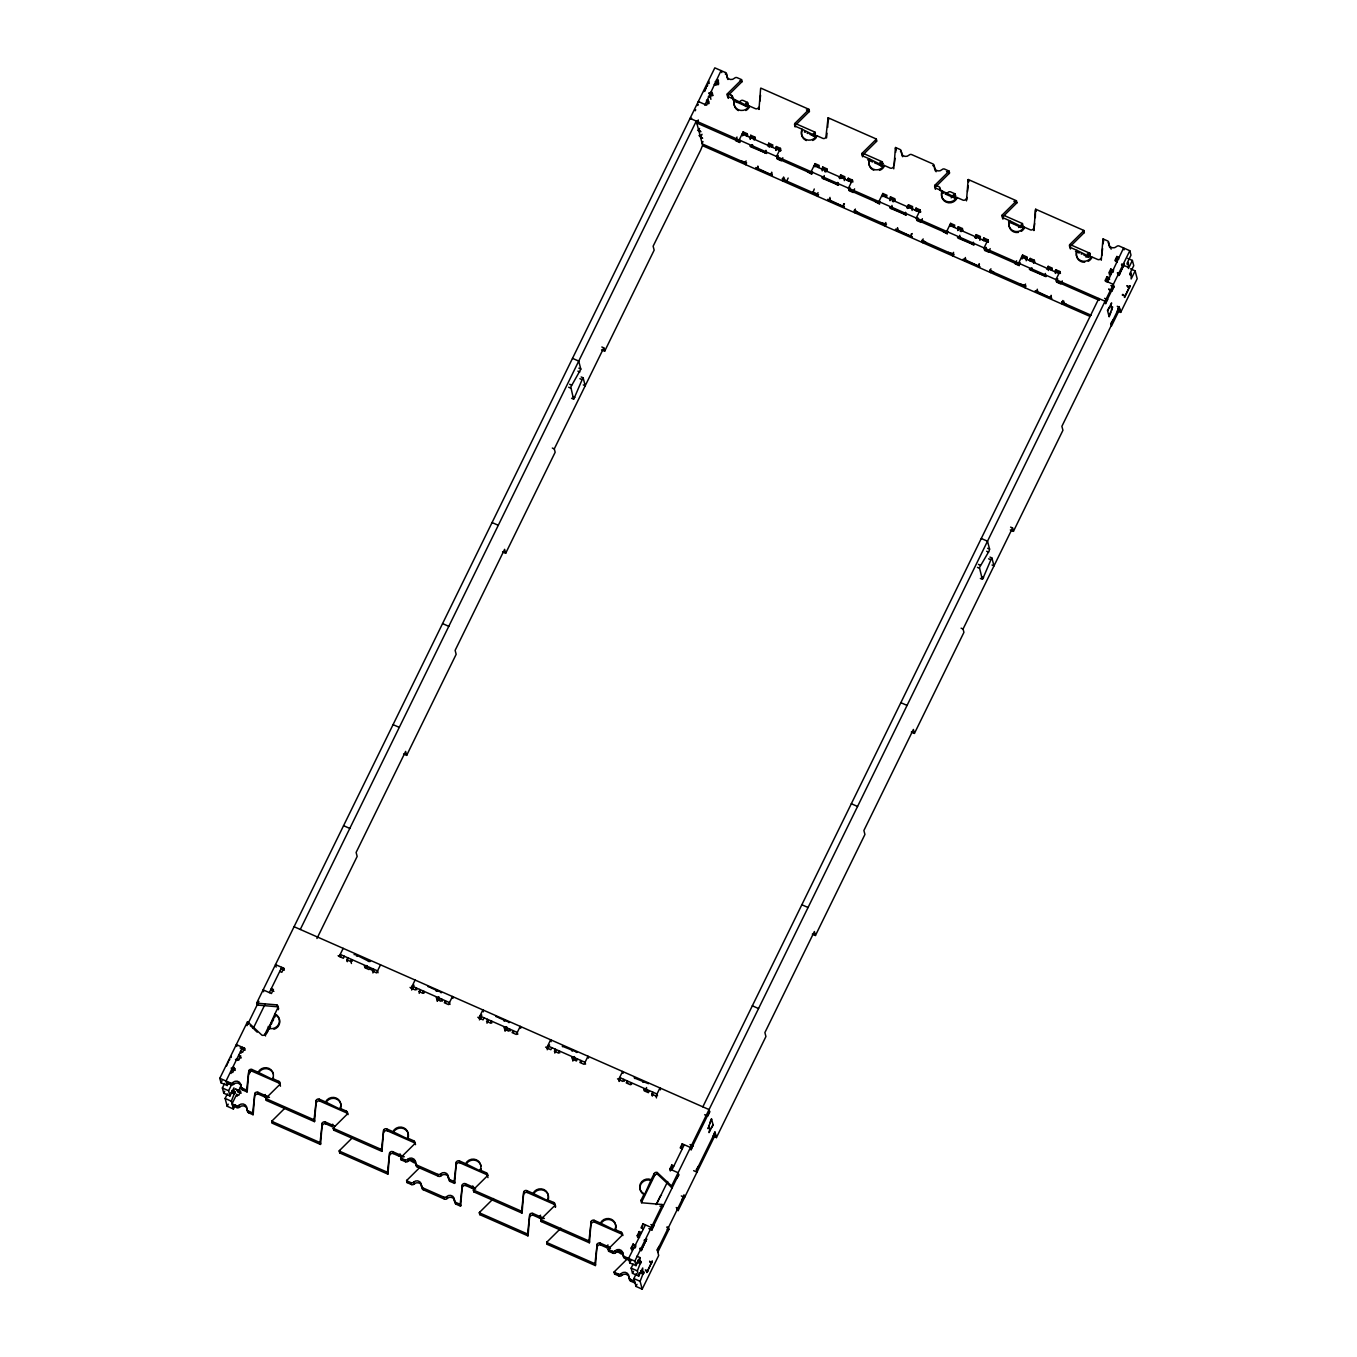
<?xml version="1.0" encoding="UTF-8"?>
<svg xmlns="http://www.w3.org/2000/svg" width="1357" height="1357" viewBox="0 0 1357 1357"><rect width="100%" height="100%" fill="white"/><g stroke="black" fill="none" stroke-linecap="round" stroke-linejoin="round"><path stroke-width="1.5" d="M634.805 1247.762L635.788 1245.132M641.047 1250.645L646.594 1239.077M646.797 1272.476L652.327 1260.924L646.916 1272.527M715.563 83.964L715.427 84.779M571.585 398.296L573.536 399.162L570.805 387.016L580.83 369.206L578.727 361.098L572.501 358.35M237.882 1059.02L237.526 1060.428M727.64 97.009A2.307 2.205 -14.7 0 1 727.844 95.719L741.651 82.031A2.307 2.205 -14.7 0 0 742.025 81.505L741.533 79.622L737.156 77.688A2.307 2.205 -14.7 0 0 734.544 78.18A4.614 4.427 -14.7 0 1 726.707 74.72A2.307 2.205 -14.7 0 0 725.418 72.515L714.817 67.85L256.677 1003.044A2.307 2.205 -14.7 0 0 257.304 1003.213L276.794 1004.875A2.307 2.205 -14.7 0 1 277.88 1007.81L274.911 1013.883A8.074 7.735 -14.7 0 1 278.711 1024.162A8.074 7.735 -14.7 0 1 267.974 1028.029L265.005 1034.085A2.307 2.205 -14.7 0 1 261.952 1035.187L248.043 1022.143A2.307 2.205 -14.7 0 0 247.483 1021.804L219.817 1078.289L230.419 1082.954A2.307 2.205 -14.7 0 0 233.031 1082.462A4.614 4.427 -14.7 0 1 240.851 1085.922L241.359 1087.805A2.307 2.205 -14.7 0 0 242.649 1090.01L247.025 1091.927L246.533 1090.061A2.307 2.205 -14.7 0 0 246.72 1089.434L248.84 1070.605A2.307 2.205 -14.7 0 1 251.91 1069.486L258.135 1072.234A8.074 7.735 -14.7 0 1 268.873 1068.366A8.074 7.735 -14.7 0 1 272.655 1078.628L272.91 1079.578L258.135 1072.234M247.025 1091.927A2.307 2.205 -14.7 0 0 247.228 1091.316L248.84 1070.605M235.728 1089.06L240.715 1091.249L238.73 1095.303L236.661 1094.387L232.03 1103.818L236.406 1105.734A2.307 2.205 -14.7 0 0 239.036 1105.26A4.614 4.427 -14.7 0 1 246.855 1108.703L247.347 1110.586A2.307 2.205 -14.7 0 0 248.653 1112.791L253.03 1114.725L252.521 1112.842A2.307 2.205 -14.7 0 0 252.724 1112.231L254.845 1093.386A2.307 2.205 -14.7 0 1 257.915 1092.283L269.466 1097.372M253.03 1114.725A2.307 2.205 -14.7 0 0 253.216 1114.097L254.845 1093.386M272.655 1078.628L278.88 1081.376A2.307 2.205 -14.7 0 1 279.966 1084.311L266.159 1098A2.307 2.205 -14.7 0 0 265.785 1098.542L266.294 1100.425L314.434 1121.628L313.925 1119.762A2.307 2.205 -14.7 0 0 314.129 1119.135L316.249 1100.306A2.307 2.205 -14.7 0 1 319.319 1099.187L325.544 1101.935A8.074 7.735 -14.7 0 1 336.265 1098.067A8.074 7.735 -14.7 0 1 340.064 1108.33L340.319 1109.28L325.544 1101.935M314.434 1121.628A2.307 2.205 -14.7 0 0 314.62 1121.018L316.249 1100.306M284.597 1108.465L272.163 1120.797A2.307 2.205 -14.7 0 0 271.79 1121.323L272.282 1123.206L320.422 1144.426L319.93 1142.543A2.307 2.205 -14.7 0 0 320.133 1141.932L322.254 1123.087A2.307 2.205 -14.7 0 1 325.307 1121.985L334.942 1126.225M320.422 1144.426A2.307 2.205 -14.7 0 0 320.625 1143.798L322.254 1123.087M340.064 1108.33L346.289 1111.078A2.307 2.205 -14.7 0 1 347.375 1114.012L333.568 1127.701A2.307 2.205 -14.7 0 0 333.194 1128.244L333.686 1130.127L381.826 1151.33L381.334 1149.447A2.307 2.205 -14.7 0 0 381.538 1148.836L383.658 1130.008A2.307 2.205 -14.7 0 1 386.711 1128.888L392.936 1131.636A8.074 7.735 -14.7 0 1 403.674 1127.769A8.074 7.735 -14.7 0 1 407.473 1138.031L407.711 1138.981L392.936 1131.636M381.826 1151.33A2.307 2.205 -14.7 0 0 382.029 1150.719L383.658 1130.008M351.989 1138.167L339.555 1150.482A2.307 2.205 -14.7 0 0 339.199 1151.024L339.691 1152.907L387.831 1174.127L387.339 1172.244A2.307 2.205 -14.7 0 0 387.525 1171.634L389.646 1152.788A2.307 2.205 -14.7 0 1 392.716 1151.686L404.284 1156.775M387.831 1174.127A2.307 2.205 -14.7 0 0 388.017 1173.5L389.646 1152.788M407.473 1138.031L413.698 1140.779A2.307 2.205 -14.7 0 1 414.784 1143.714L400.96 1157.402A2.307 2.205 -14.7 0 0 400.603 1157.945L404.98 1159.879A2.307 2.205 -14.7 0 0 407.592 1159.387A4.614 4.427 -14.7 0 1 415.412 1162.83A2.307 2.205 -14.7 0 0 416.718 1165.035L437.921 1174.382A2.307 2.205 -14.7 0 0 440.533 1173.907A4.614 4.427 -14.7 0 1 448.353 1177.35L448.845 1179.233A2.307 2.205 -14.7 0 0 450.151 1181.438L454.527 1183.372L454.035 1181.489A2.307 2.205 -14.7 0 0 454.222 1180.878L456.342 1162.033A2.307 2.205 -14.7 0 1 459.412 1160.93L465.638 1163.661A8.074 7.735 -14.7 0 1 476.358 1159.794A8.074 7.735 -14.7 0 1 480.157 1170.073L480.412 1171.006L465.638 1163.661M454.527 1183.372A2.307 2.205 -14.7 0 0 454.714 1182.744L456.342 1162.033M419.398 1167.868L406.964 1180.183A2.307 2.205 -14.7 0 0 406.591 1180.726L410.967 1182.659A2.307 2.205 -14.7 0 0 413.58 1182.168A4.614 4.427 -14.7 0 1 421.416 1185.628A2.307 2.205 -14.7 0 0 422.705 1187.833L443.909 1197.179A2.307 2.205 -14.7 0 0 446.521 1196.687A4.614 4.427 -14.7 0 1 454.358 1200.131L454.849 1202.014A2.307 2.205 -14.7 0 0 456.139 1204.219L460.515 1206.152L460.023 1204.27A2.307 2.205 -14.7 0 0 460.227 1203.659L462.347 1184.814A2.307 2.205 -14.7 0 1 465.417 1183.711L475.052 1187.952M460.515 1206.152A2.307 2.205 -14.7 0 0 460.718 1205.542L462.347 1184.814M480.157 1170.073L486.383 1172.821A2.307 2.205 -14.7 0 1 487.468 1175.756L473.661 1189.427A2.307 2.205 -14.7 0 0 473.288 1189.97L473.78 1191.853L521.919 1213.073L521.427 1211.19A2.307 2.205 -14.7 0 0 521.631 1210.58L523.751 1191.734A2.307 2.205 -14.7 0 1 526.821 1190.632L533.047 1193.363A8.074 7.735 -14.7 0 1 543.767 1189.495A8.074 7.735 -14.7 0 1 547.566 1199.775L547.804 1200.708L533.047 1193.363M521.919 1213.073A2.307 2.205 -14.7 0 0 522.123 1212.446L523.751 1191.734M493.473 1198.536L479.666 1212.225A2.307 2.205 -14.7 0 0 479.292 1212.768L479.784 1214.651L527.924 1235.854L527.432 1233.971A2.307 2.205 -14.7 0 0 527.619 1233.36L529.739 1214.515A2.307 2.205 -14.7 0 1 532.809 1213.412L544.378 1218.501M527.924 1235.854A2.307 2.205 -14.7 0 0 528.127 1235.243L529.739 1214.515M547.566 1199.775L553.792 1202.506A2.307 2.205 -14.7 0 1 554.877 1205.457L541.07 1219.129A2.307 2.205 -14.7 0 0 540.697 1219.672L541.189 1221.554L589.328 1242.775L588.836 1240.892A2.307 2.205 -14.7 0 0 589.023 1240.264L591.143 1221.436A2.307 2.205 -14.7 0 1 594.213 1220.333L600.439 1223.064A8.074 7.735 -14.7 0 1 611.176 1219.197A8.074 7.735 -14.7 0 1 614.958 1229.476L615.213 1230.409L600.439 1223.064M589.328 1242.775A2.307 2.205 -14.7 0 0 589.515 1242.147L591.143 1221.436M560.865 1228.238L547.058 1241.926A2.307 2.205 -14.7 0 0 546.684 1242.469L547.193 1244.335L595.333 1265.555L594.824 1263.672A2.307 2.205 -14.7 0 0 595.028 1263.062L597.148 1244.216A2.307 2.205 -14.7 0 1 600.218 1243.114L609.853 1247.354M595.333 1265.555A2.307 2.205 -14.7 0 0 595.519 1264.945L597.148 1244.216M759.242 107.084L758.97 109.442L760.598 88.714A2.307 2.205 -14.7 0 1 760.802 88.103L808.942 109.323L809.434 111.206A2.307 2.205 -14.7 0 1 809.06 111.732L795.253 125.421A2.307 2.205 -14.7 0 0 795.1 126.913M759.903 101.198L760.565 95.312M862.56 156.818A2.307 2.205 -14.7 0 1 862.645 155.122L876.469 141.433A2.307 2.205 -14.7 0 0 876.826 140.907L876.334 139.025L828.194 117.805A2.307 2.205 -14.7 0 0 828.007 118.415L825.887 137.261A2.307 2.205 -14.7 0 1 822.817 138.363L816.592 135.615A8.074 7.735 -14.7 0 1 805.854 139.5A8.074 7.735 -14.7 0 1 802.072 129.22L795.847 126.472A2.307 2.205 -14.7 0 1 794.761 123.538L808.568 109.866A2.307 2.205 -14.7 0 0 808.942 109.323M826.515 137.956L827.041 133.257M827.702 127.371L828.007 118.415M893.771 168.845L895.399 148.117A2.307 2.205 -14.7 0 1 895.603 147.506L899.979 149.44A2.307 2.205 -14.7 0 1 901.269 151.645A4.614 4.427 -14.7 0 0 909.105 155.088A2.307 2.205 -14.7 0 1 911.717 154.613L932.921 163.943A2.307 2.205 -14.7 0 1 934.21 166.165A4.614 4.427 -14.7 0 0 942.046 169.608A2.307 2.205 -14.7 0 1 944.659 169.116L949.035 171.05L949.527 172.933A2.307 2.205 -14.7 0 1 949.154 173.475L935.346 187.164A2.307 2.205 -14.7 0 0 935.499 189.335M894.178 165.317L894.975 158.243M895.637 152.357L895.891 149.999A2.307 2.205 -14.7 0 1 896.095 149.389L895.603 147.506M966.472 200.87L968.101 180.159A2.307 2.205 -14.7 0 1 968.287 179.531L1016.427 200.751L1016.936 202.634A2.307 2.205 -14.7 0 1 1016.563 203.177L1002.755 216.866A2.307 2.205 -14.7 0 0 1002.976 219.122M966.608 199.7L966.863 197.342M967.524 191.456L968.203 185.57M1034.662 223.515L1033.864 230.571L1035.493 209.86A2.307 2.205 -14.7 0 1 1035.696 209.232L1083.836 230.453L1084.328 232.335A2.307 2.205 -14.7 0 1 1083.955 232.878L1070.147 246.567A2.307 2.205 -14.7 0 0 1070.537 249.01M1035.323 217.629L1035.493 209.86M1101.273 260.273L1102.902 239.561A2.307 2.205 -14.7 0 1 1103.105 238.934L1107.482 240.868A2.307 2.205 -14.7 0 1 1108.771 243.073A4.614 4.427 -14.7 0 0 1116.59 246.533A2.307 2.205 -14.7 0 1 1119.22 246.041L1129.821 250.723L1130.992 255.201L1127.039 263.292L1127.362 264.547L1128.362 262.529L1128.413 268.516L1132.366 260.425L1127.701 258.373M1101.799 255.557L1102.596 248.501M1103.139 243.785L1103.394 241.444A2.307 2.205 -14.7 0 1 1103.597 240.817L1103.105 238.934M1106.905 280.017L1107.176 277.659M892.482 201.514L893.584 201.514M960.264 231.385L961.367 231.385M1112.621 272.011L1113.605 269.789M703.961 91.597L709.016 81.301M573.723 399.212L582.967 377.738M982.57 579.286L991.746 557.863M983.571 577.658L981.671 576.691M233.438 1067.365L232.386 1070.554L234.15 1067.348M241.359 1084.769L238.035 1092.351L240.834 1087.296M1124.241 263.987L1118.813 275.607L1124.325 264.089M1124.563 297.437L1130.076 285.92M226.568 1065.94L227.213 1064.634M227.959 1063.091L228.604 1061.768M229.384 1060.19L229.825 1059.308M247.008 1025.655L258.899 1001.381M691.086 119.195L691.595 118.144M695.208 110.782L695.717 109.73M697.786 105.507L698.295 104.455M705.08 90.597L705.114 91.021M705.877 88.985L706.386 87.934M707.167 86.356L707.692 85.287M228.705 1082.479L227.213 1085.515L221.004 1082.767L221.988 1080.749M230.877 1092.504L233.981 1093.878L233.93 1087.89L229.978 1095.964L223.752 1093.216L222.378 1087.992L224.6 1083.446M269.348 992.612L281.73 967.354L282.392 969.865M300.287 929.46L696.294 121.112L698.516 129.577L700.924 131.748L697.6 130.289M711.526 91.462L709.965 95.448M253.233 1028.385L265.124 1004.129M698.278 119.959L696.786 122.995L739.667 141.891L740.413 140.365M708.727 103.777L707.014 102.114L708.15 99.79M711.78 92.395L710.084 95.465M718.481 82.59L716.92 81.895L718.074 79.537M244.073 1048.079L243.191 1049.86L242.547 1047.35L226.042 1081.02L227.213 1085.515M696.955 123.623L698.075 121.35M232.878 1068.485L232.641 1067.552L234.71 1068.468L232.725 1072.505L230.656 1071.589L231.148 1073.472M236.813 1046.484L236.322 1044.602L244.616 1048.266L242.632 1052.303L240.562 1051.387L241.054 1053.269M276.166 967.117L275.505 964.606L283.8 968.27L281.815 972.307L279.746 971.391M707.014 102.114L706.522 100.231L708.591 101.147L706.624 105.184L698.312 101.521L698.567 102.47M710.915 99.315L710.406 97.433L712.391 93.396L709.016 92.734M718.532 84.185L718.515 82.658M223.752 1093.216L224.736 1091.198M712.646 95.787L712.391 93.396M718.006 84.829L718.498 83.829M699.55 128.44L698.685 130.204L700.399 136.684L701.264 134.92M235.473 1104.819L233.404 1109.025L227.179 1106.277L225.126 1098.441L227.348 1093.895M229.978 1095.964L228.604 1090.74L232.064 1083.666M601.558 349.835L604.662 351.209L654.159 250.163L653.124 246.194L700.806 149.813L702.621 145.148L700.551 137.311L702.044 134.275M227.179 1106.277L228.213 1104.174M233.981 1093.878L234.982 1091.859L231.86 1090.485M233.404 1109.025L231.352 1101.189L234.982 1091.859M269.331 1029.352A8.074 7.735 -14.7 0 1 268.228 1028.962L274.911 1013.883M702.129 143.265L702.994 141.501M265.989 1034.475L273.198 1018.802M267.108 1032.694L267.923 1031.049M268.72 1029.403L270.331 1026.113M271.129 1024.484L271.943 1022.839M272.74 1021.193L273.554 1019.548M274.351 1017.903L275.963 1014.629M502.548 551.926L505.669 553.283L555.166 452.254L554.284 448.896L603.78 347.867L601.846 347.002M249.298 1073.743L250.604 1071.046M316.944 938.518L357.162 856.42L356.111 852.45L405.624 751.422L406.659 755.374L403.555 754M406.659 755.374L456.156 654.328L455.121 650.376L504.617 549.331L505.669 553.283M737.004 137.023L735.681 140.687L739.836 142.519L739.175 140.008L743.127 131.917L747.283 133.749L747.775 135.632M343.168 948.356L339.216 956.448L343.355 958.263L344.356 956.244M743.008 135.072L743.127 131.917M746.299 135.768L747.283 133.749M346.815 959.789L347.816 957.771L347.307 961.672L346.815 959.789L350.971 961.621L351.463 963.504M755.391 138.991L754.899 137.108L750.743 135.276L750.251 139.177M750.302 139.059L750.743 135.276M350.971 961.621L351.955 959.603C352.294 960.773 349.444 959.891 352.175 961.35M754.899 137.108L754.153 140.059M751.931 144.622L751.422 147.065L766.688 153.46L751.184 146.132C747.486 144.47 753.288 149.83 752.541 144.792M746.113 160.906L745.18 162.806L702.214 143.876M746.604 162.789L745.672 164.689L745.01 162.161L741.024 160.957M771.879 147.048L772.879 145.029L768.724 143.197L767.977 146.166M757.868 166.08L757.189 168.93L772.438 175.29L756.935 167.963C753.389 166.249 758.512 171.389 758.105 167.013M366.594 965.506L366.051 966.642L364.321 965.879M368.646 961.333L370.461 961.434M765.942 150.339L765.263 153.171L766.196 151.272M364.558 966.812L366.288 967.575L367.221 965.692M768.724 146.098L768.724 143.197M369.935 967.524L368.951 969.543L364.796 967.711L365.796 965.692L367.73 967.829L366.288 967.575M372.904 972.952L373.396 969.051L373.904 970.933L370.444 969.407M780.479 151.272L780.479 148.388L776.34 146.556L775.848 150.457M776.085 149.949L776.34 146.556M380.52 964.81L376.567 972.901L372.412 971.069M780.479 148.388L776.526 156.462L777.188 158.973L781.344 160.804L782.819 157.768M778.324 155.699L777.018 158.345L811.605 173.577L812.538 171.694M771.692 172.169L771.013 175.019L771.946 173.119M783.634 176.987L782.531 179.26L817.118 194.492L818.034 192.609M784.499 178.089L783.023 181.143L782.361 178.615L786.67 181.075L788.163 178.038M415.106 980.059L411.137 988.133L415.293 989.965L416.277 987.947L416.786 989.83M818.22 167.471L819.221 165.452L815.065 163.62L811.113 171.711L811.774 174.222L807.449 171.762M411.646 990.016L414.021 985.165M814.879 166.894L815.065 163.62M419.245 993.375L419.737 989.474L420.246 991.356M827.329 170.677L826.82 168.794L822.681 166.979L822.189 170.88M822.495 170.236L822.681 166.979M812.962 192.66L814.268 188.996M826.82 168.794L826.091 171.762M824.225 175.562L823.36 178.768L838.626 185.163L823.122 177.818C819.577 176.122 824.496 181.109 824.293 176.868M818.525 194.492L817.609 196.375L816.948 193.864L812.792 192.032M439.159 997.378L437.225 1001.296L437.734 997.395L439.651 999.498L436.496 998.515M844.308 180.634L844.817 176.732L840.662 174.9L839.542 178.615M829.975 197.393L829.11 200.615L844.376 206.993L828.856 199.666C825.31 198.02 830.518 203.058 830.043 198.716M438.718 996.818L437.972 998.345L436.242 997.582M440.754 992.646L441.67 992.646M837.693 182.415L837.201 184.857L838.117 182.958M840.356 178.412L840.662 174.9M847.277 180.277L848.261 178.242L852.417 180.074L852.908 181.957L848.77 180.125L848.261 178.242M848.261 181.143L848.77 180.125M852.417 180.074L848.464 188.165L849.126 190.675L853.265 192.507L854.588 188.844M850.059 187.775L848.956 190.048L879.387 203.448L880.32 201.565M843.63 203.872L843.087 206.756L844.427 203.686M855.385 209.063L854.452 210.963L884.9 224.363L885.816 222.48M855.877 210.946L854.961 212.845L854.282 210.318L858.608 212.778M886.019 197.342L887.003 195.323L882.847 193.491L878.895 201.565L879.557 204.076L875.231 201.616M479.428 1019.887L481.803 1015.036M882.728 196.629L882.847 193.491M484.076 1017.818L483.075 1019.836L478.919 1018.004L482.888 1009.913L483.38 1011.796M487.027 1023.246L487.519 1019.344L488.028 1021.21M895.111 200.548L894.602 198.665L890.463 196.833L889.971 200.734M890.277 200.107L890.463 196.833M894.602 198.665L893.873 201.633M892.007 205.416L891.142 208.639L906.408 215.017L890.904 207.689C887.274 205.925 892.516 211.115 892.075 206.739M886.494 223.973L885.392 226.246L884.73 223.735L880.744 222.531M506.924 1027.249L505.008 1031.167L505.516 1027.266L507.433 1029.352L504.278 1028.385M912.091 210.488L912.599 206.586L908.444 204.771L907.324 208.486M897.571 227.637L896.892 230.486L912.158 236.864L896.655 229.537C893.093 227.806 898.198 232.946 897.825 228.587M506.5 1026.689L505.754 1028.199L504.024 1027.436M508.536 1022.516L509.452 1022.499M905.475 212.269L904.983 214.728L905.899 212.828M908.138 208.283L908.444 204.771M915.059 210.131L916.043 208.113L920.199 209.945L920.453 212.337M916.043 211.014L916.043 208.113M920.199 209.945L916.246 218.036L916.908 220.529L921.047 222.361L922.37 218.714M917.841 217.629L916.738 219.902L947.169 233.319L948.102 231.419M911.412 233.743L910.734 236.576L912.209 233.557M923.167 238.934L922.234 240.817L952.682 254.234L953.598 252.334M923.659 240.817L922.743 242.699L922.082 240.189L926.39 242.649M953.801 227.213L954.785 225.177L950.629 223.362L946.677 231.436L947.339 233.947L943.013 231.504M547.21 1049.758L549.585 1044.907M950.578 226.382L950.629 223.362M551.858 1047.689L550.857 1049.707L546.718 1047.875L550.671 1039.784L551.163 1041.667M554.809 1053.1L555.301 1049.198L555.81 1051.081M958.246 226.704L958.737 228.587L962.893 230.419L962.384 228.536L958.246 226.704L957.754 230.605M958.059 229.978L958.737 228.587M962.384 228.536L961.655 231.504M562.493 1046.298L574.774 1051.251M959.789 235.287L958.924 238.493L974.19 244.888L958.687 237.56C955.209 235.847 960.145 240.952 959.857 236.61M954.09 254.217L953.174 256.117L952.512 253.589L948.526 252.385M574.723 1057.12L572.79 1061.038L573.299 1057.137L575.215 1059.223L572.06 1058.256M979.873 240.359L980.382 236.457L976.226 234.625L975.293 237.984M965.353 257.508L964.674 260.357L979.941 266.735L964.437 259.408C960.841 257.779 966.184 262.817 965.607 258.441M574.282 1056.56L573.536 1058.07L571.806 1057.307M576.318 1052.387L577.234 1052.37M973.257 242.14L972.765 244.599L973.681 242.699M975.92 238.154L976.226 234.625M577.437 1058.952L576.454 1060.97L572.298 1059.155M982.841 240.002L983.825 237.984L987.981 239.816L988.235 242.208M983.825 240.884L983.825 237.984M987.981 239.816L984.029 247.907L984.69 250.417L988.829 252.232L990.152 248.585M985.64 247.5L984.52 249.773L1019.107 265.022L1020.21 262.749M984.69 250.417L986.166 247.381M979.194 263.597L978.516 266.447L979.432 264.547M990.949 268.805L990.016 270.688L1024.603 285.937L1025.536 284.037M991.441 270.688L990.525 272.57L989.864 270.06L994.172 272.503M1027.215 258.763L1026.723 256.88L1022.567 255.048L1018.615 263.139L1019.26 265.65L1015.121 263.818L1016.597 260.781M620.726 1078.221L619.131 1081.444L618.639 1079.561L622.609 1071.487L623.1 1073.37M1022.313 258.441L1022.567 255.048M1026.723 256.88L1026.214 260.781M1029.183 260.425L1030.167 258.407L1034.322 260.239L1034.814 262.122L1030.675 260.29L1030.167 258.407M1030.234 261.172L1030.675 260.29M1034.322 260.239L1033.576 263.19M634.431 1077.984L648.442 1083.7M1031.167 268.126L1030.862 270.196L1046.128 276.591L1030.608 269.263C1026.774 267.634 1032.982 272.994 1031.982 267.923M1026.028 285.92L1025.095 287.82L1024.433 285.292L1020.447 284.088M1051.319 270.179L1052.303 268.16L1048.164 266.328L1047.553 269.365M1037.291 289.211L1036.612 292.06L1051.879 298.421L1036.358 291.093C1032.796 289.414 1037.986 294.503 1037.545 290.144M646.594 1087.5L645.474 1089.773L643.744 1089.009M1045.382 273.469L1044.686 276.285L1045.619 274.402M643.998 1089.942L645.728 1090.706L646.644 1088.823M1048.096 269.348L1048.164 266.328M649.375 1090.655L648.392 1092.673L644.236 1090.841L645.22 1088.823L647.153 1090.96L645.728 1090.706M651.835 1094.2L652.836 1092.181L652.344 1096.083L651.835 1094.2L655.991 1096.032L656.483 1097.915M1054.779 271.705L1055.763 269.687L1059.919 271.519L1060.411 273.385L1056.255 271.57L1055.763 269.687M1055.339 273.452L1056.255 271.57M655.991 1096.032L659.96 1087.941L660.452 1089.824M1059.919 271.519L1055.95 279.593L1056.611 282.103L1060.767 283.935L1062.26 280.899M1057.748 278.83L1056.458 281.476L1099.34 300.372M1051.115 295.3L1050.454 298.15L1051.37 296.233M1062.887 300.491L1061.954 302.39L1091.282 315.299M1063.939 301.22L1062.446 304.273L1061.785 301.746L1066.11 304.205M641.556 1202.947A2.307 2.205 -14.7 0 1 641.776 1201.776L641.267 1199.893L644.236 1193.821A8.074 7.735 -14.7 0 1 640.453 1183.558A8.074 7.735 -14.7 0 1 651.173 1179.674L654.142 1173.618A2.307 2.205 -14.7 0 1 657.212 1172.516L671.121 1185.56A2.307 2.205 -14.7 0 0 671.664 1185.899L672.173 1187.782A2.307 2.205 -14.7 0 1 671.613 1187.443L657.704 1174.399L657.212 1172.516M651.428 1180.624A8.074 7.735 -14.7 0 0 640.691 1184.491A8.074 7.735 -14.7 0 0 644.49 1194.771L651.173 1179.674M641.776 1201.776L654.634 1175.501L654.142 1173.618M631.633 1249.933L631.124 1248.067L633.108 1244.013L635.432 1245.879M639.215 1231.562L639.707 1233.445L637.722 1237.482L637.23 1235.599L639.215 1231.562L641.284 1232.478M648.85 1228.611L651.971 1229.968L651.309 1227.474L643.014 1223.81L641.03 1227.848L643.099 1228.764M671.8 1165.035L672.292 1166.918L670.324 1170.955L669.815 1169.072L671.8 1165.035L673.869 1165.951M692.969 1145.308L691.154 1149.99L690.492 1147.479L682.198 1143.815L680.213 1147.852L682.3 1148.768M1109.568 279.491L1109.076 277.608L1106.99 276.692L1105.022 280.729L1113.317 284.393L1113.978 286.904L1111.994 290.941L1108.89 289.567M1113.503 270.976L1110.789 268.94L1108.805 272.994L1110.891 273.91M1118.965 257.406L1116.896 256.49L1114.911 260.527L1117.235 262.376M632.277 1248.593L633.108 1244.013M642.183 1228.39L643.014 1223.81M681.367 1148.395L682.198 1143.815M1106.006 281.611L1107.482 278.575L1106.99 276.692M1109.297 274.877L1111.281 270.823L1110.789 268.94M1116.031 261.138L1116.896 256.49M671.902 1169.988L684.267 1144.731M702.841 1106.837L1098.848 298.489M656.126 1204.609L660.147 1196.399A2.307 2.205 -14.7 0 1 661.453 1195.246M635.127 1247.778L635.755 1246.659M656.703 1203.896L667.678 1181.506M636.84 1256.192L639.944 1257.566L635.992 1265.64L629.767 1262.892L631.259 1259.873M639.639 1272.629L642.76 1274.002L642.709 1267.998L638.74 1276.089L632.515 1273.341L631.141 1268.117L633.125 1264.079M635.992 1265.64L634.805 1261.145L662.487 1204.66A2.307 2.205 -14.7 0 0 661.843 1204.49L642.353 1202.828A2.307 2.205 -14.7 0 1 641.267 1199.893M671.664 1185.899L1129.821 250.723M641.166 1250.679L646.661 1239.195M651.801 1229.34L678.619 1174.619M690.984 1149.362L709.558 1111.468M1105.565 303.12L1113.809 286.276L1112.248 285.581M651.971 1229.968L653.786 1225.303M704.622 1114.759L707.743 1116.132L709.728 1112.095L709.066 1109.585L294.062 926.712M1107.533 299.083L1105.718 303.747L1105.056 301.237L690.068 118.364M632.515 1273.341L633.515 1271.322M636.891 1262.18L640.012 1263.554L640.996 1261.535L637.892 1260.161M638.74 1276.089L637.366 1270.864L640.996 1261.535M711.628 1119.304L707.998 1128.651L708.982 1126.615M1107.617 310.957L1111.587 302.882L1110.925 306.156M659.281 1246.201L657.144 1249.61L658.688 1255.462L642.183 1289.15L635.958 1286.402L633.889 1278.565L636.365 1273.511M709.694 1129.346L709.033 1132.62L713.002 1124.529M1111.637 308.87L1112.621 306.852L1108.991 316.181M635.958 1286.402L636.993 1284.299M642.76 1274.002L643.744 1271.984L640.64 1270.61M642.183 1289.15L640.114 1281.313L643.744 1271.984M1130.449 268.822L1135.131 270.874L1131.161 278.965L1131.11 272.978L1130.127 274.996L1129.787 273.741L1133.757 265.65L1132.366 260.425M657.314 1250.255L684.115 1195.517M696.497 1170.26L715.054 1132.366M1111.061 324.035L1119.321 307.191L1117.235 306.275M1129.991 285.835L1124.478 297.404M1111.383 325.273L1061.886 426.319L1062.938 430.288L1013.442 531.333L1010.32 529.959M657.806 1252.138L668.967 1229.34L668.475 1227.457A2.307 2.205 -14.7 0 0 667.848 1227.271L666.626 1227.169M676.736 1209.409L677.618 1210.223A2.307 2.205 -14.7 0 0 678.161 1210.58L715.546 1134.248M911.327 732.034L914.431 733.408L963.928 632.362L963.063 629.02L1012.559 527.975L1010.609 527.127M713.324 1136.216L716.428 1137.59L765.925 1036.544L764.89 1032.575L814.387 931.53L815.438 935.499L812.317 934.125M815.438 935.499L864.935 834.453L863.883 830.501L913.397 729.455L914.431 733.408M1117.574 311.024L1120.678 312.398L1137.183 278.711L1135.131 270.874M235.456 1059.393L237.017 1060.071L237.814 1058.952M987.642 548.296L989.592 549.144L989.066 551.112L979.449 567.616L982.298 579.286L980.365 578.421M1113.215 272.011L1111.281 270.823M231.352 1056.391L231.182 1057.493M715.478 83.88L714.427 84.592M727.844 95.719L727.352 93.837L741.159 80.165A2.307 2.205 -14.7 0 0 741.533 79.622M744.569 105.524L747.164 102.945A2.307 2.205 -14.7 0 0 747.537 102.42L743.161 100.486A2.307 2.205 -14.7 0 0 740.549 100.978A4.614 4.427 -14.7 0 1 736.274 102.25M745.926 106.541L747.656 104.828A2.307 2.205 -14.7 0 0 748.029 104.302L747.537 102.42M811.978 135.225L814.573 132.647A2.307 2.205 -14.7 0 0 814.929 132.121L796.881 124.166M813.335 136.243L815.065 134.53A2.307 2.205 -14.7 0 0 815.438 133.987L814.929 132.121M862.645 155.122L862.153 153.239L875.96 139.55A2.307 2.205 -14.7 0 0 876.334 139.025M879.387 164.926L881.965 162.348A2.307 2.205 -14.7 0 0 882.338 161.822L864.29 153.867M880.744 165.944L882.457 164.231A2.307 2.205 -14.7 0 0 882.83 163.688L882.338 161.822M935.346 187.164L934.854 185.281L948.662 171.593A2.307 2.205 -14.7 0 0 949.035 171.05M951.206 197.817L954.666 194.39A2.307 2.205 -14.7 0 0 955.04 193.847L950.663 191.914A2.307 2.205 -14.7 0 0 948.034 192.406A4.614 4.427 -14.7 0 1 945.201 193.746M954.293 197.121L955.158 196.273A2.307 2.205 -14.7 0 0 955.532 195.73L955.04 193.847M1002.755 216.866L1002.246 214.983L1016.071 201.294A2.307 2.205 -14.7 0 0 1016.427 200.751M1018.615 227.501L1022.058 224.092A2.307 2.205 -14.7 0 0 1022.432 223.549L1004.384 215.593M1020.837 227.671L1022.567 225.974A2.307 2.205 -14.7 0 0 1022.924 225.432L1022.432 223.549M1070.147 246.567L1069.655 244.684L1083.463 230.995A2.307 2.205 -14.7 0 0 1083.836 230.453M1086.007 257.202L1089.467 253.793A2.307 2.205 -14.7 0 0 1089.841 253.25L1071.793 245.295M1088.229 257.372L1089.959 255.676A2.307 2.205 -14.7 0 0 1090.333 255.133L1089.841 253.25M629.088 1260.28L624.712 1258.363A2.307 2.205 -14.7 0 1 623.406 1256.141A4.614 4.427 -14.7 0 0 615.586 1252.698A2.307 2.205 -14.7 0 1 612.974 1253.189L608.598 1251.256L608.089 1249.373A2.307 2.205 -14.7 0 1 608.462 1248.83L622.269 1235.141A2.307 2.205 -14.7 0 0 621.184 1232.207L614.958 1229.476M635.076 1283.077L630.7 1281.144A2.307 2.205 -14.7 0 1 629.411 1278.939A4.614 4.427 -14.7 0 0 621.574 1275.495A2.307 2.205 -14.7 0 1 618.962 1275.97L614.585 1274.036L614.093 1272.171A2.307 2.205 -14.7 0 1 614.467 1271.628L628.274 1257.939M256.677 1003.044L257.168 1004.926A2.307 2.205 -14.7 0 0 257.796 1005.096L277.286 1006.758A2.307 2.205 -14.7 0 1 278.592 1008.896M268.177 1026.418L270.62 1026.621M268.669 1028.301L269.89 1028.402M659.909 1206.169L662.335 1206.373A2.307 2.205 -14.7 0 1 662.979 1206.543L662.487 1204.66M667.118 1229.052L668.339 1229.154A2.307 2.205 -14.7 0 1 668.967 1229.34M1048.367 270.501L1048.283 269.755M825.802 171.644L824.7 171.644M423.995 992.188L422.705 992.035L424.096 993.053M634.33 1077.492L634.855 1078.544M355.178 954.48L354.075 954.633M562.544 1045.857L562.493 1046.654M721.805 72.583L721.042 70.581L704.792 105.218M725.367 74.16L725.91 74.398A2.307 2.205 -14.7 0 1 727.216 76.603A4.614 4.427 -14.7 0 0 727.963 79.52M740.108 80.657L742.025 81.505M806.414 109.866L809.434 111.206M932.751 165.537L933.412 165.825A2.307 2.205 -14.7 0 1 934.702 168.047A4.614 4.427 -14.7 0 0 936.16 171.728M946.524 171.61L949.527 172.933M1013.916 201.311L1016.936 202.634M1117.388 258.373L1118.813 259M715.156 81.793L718.26 83.167M1121.645 264.021L1123.579 264.886M1124.97 265.887L1128.091 267.261M1121.493 264.785L1123.833 265.819M709.236 83.422L708.473 82.251M1121.628 265.158L1123.715 266.057L1123.46 265.124M728.132 93.87L731.423 95.312A2.307 2.205 -14.7 0 1 732.712 97.517A4.614 4.427 -14.7 0 0 733.916 100.978M935.601 185.281L938.925 186.74A2.307 2.205 -14.7 0 1 940.214 188.962A4.614 4.427 -14.7 0 0 940.367 190.608M745.57 103.217L748.029 104.302M879.828 162.365L882.83 163.688M953.343 194.763L955.532 195.73M1087.33 253.81L1090.333 255.133M758.478 107.559A2.307 2.205 -14.7 0 1 755.408 108.662L749.183 105.931A8.074 7.735 -14.7 0 1 738.462 109.798A8.074 7.735 -14.7 0 1 734.663 99.519L728.438 96.788A2.307 2.205 -14.7 0 1 727.352 93.837M893.279 166.962A2.307 2.205 -14.7 0 1 890.209 168.064L883.984 165.317A8.074 7.735 -14.7 0 1 873.263 169.201A8.074 7.735 -14.7 0 1 869.464 158.922L863.239 156.174A2.307 2.205 -14.7 0 1 862.153 153.239M965.98 198.987A2.307 2.205 -14.7 0 1 962.91 200.107L956.685 197.359A8.074 7.735 -14.7 0 1 945.965 201.226A8.074 7.735 -14.7 0 1 942.165 190.964L935.94 188.216A2.307 2.205 -14.7 0 1 934.854 185.281M1033.372 228.688A2.307 2.205 -14.7 0 1 1030.319 229.808L1024.094 227.06A8.074 7.735 -14.7 0 1 1013.357 230.927A8.074 7.735 -14.7 0 1 1009.557 220.648L1003.332 217.917A2.307 2.205 -14.7 0 1 1002.246 214.983M1100.781 258.39A2.307 2.205 -14.7 0 1 1097.711 259.492L1091.486 256.761A8.074 7.735 -14.7 0 1 1080.766 260.629A8.074 7.735 -14.7 0 1 1076.966 250.35L1070.741 247.619A2.307 2.205 -14.7 0 1 1069.655 244.684M734.663 99.519L749.437 106.864A8.074 7.735 -14.7 0 1 745.807 110.511M802.072 129.22L816.829 136.565L816.592 135.615M869.464 158.922L884.238 166.266L883.984 165.317M942.165 190.964L956.939 198.292L956.685 197.359M1009.557 220.648L1024.331 227.993A8.074 7.735 -14.7 0 1 1021.21 231.369M1076.966 250.35L1091.74 257.694A8.074 7.735 -14.7 0 1 1088.11 261.358M736.071 101.809L737.886 102.606M738.785 102.996L740.6 103.811M741.516 104.201L743.331 104.998M744.23 105.405L746.961 106.609M804.379 131.9L805.278 132.308M807.093 133.105L808.009 133.512M809.824 134.309L811.639 135.106M812.538 135.496L816.185 137.108M867.632 159.77L872.687 162.009M874.502 162.806L876.317 163.603M877.216 164.01L879.048 164.808M879.947 165.198L882.678 166.402M942.267 192.66L943.556 193.237M945.371 194.034L947.186 194.831M948.102 195.238L949.917 196.036M950.833 196.443L953.547 197.63M954.463 198.037L956.278 198.834M1008.505 221.853L1011.881 223.345M1012.78 223.735L1014.595 224.533M1015.511 224.94L1020.956 227.331M1022.771 228.146L1023.67 228.536M1075.507 251.384L1079.273 253.03M1081.088 253.844L1082.004 254.234M1083.819 255.031L1085.634 255.845M1086.533 256.236L1088.348 257.033M1117.388 272.689L1119.593 274.487L1117.506 273.571M708.863 93.514L712.883 95.278M708.337 96.517L710.406 97.433M1127.005 285.682L1129.329 286.717M1127.141 286.073L1129.465 287.921M1127.633 286.802L1129.584 287.65M1107.482 278.575L1109.297 279.372M1110.857 285.53L1113.978 286.904M1122.748 294.35L1125.343 296.335L1122.222 294.961M1108.72 288.956L1111.994 290.941M743.636 133.8L746.995 135.293M751.235 137.159L755.137 138.872M769.215 145.08L772.845 146.675M776.832 148.439L780.987 150.254M815.557 165.503L818.933 166.979M823.173 168.845L827.058 170.575M841.153 176.783L844.783 178.378M883.339 195.374L886.715 196.85M890.955 198.716L894.84 200.429M908.936 206.637L912.566 208.249M916.552 209.996L920.691 211.828M951.121 225.228L954.768 226.84M976.718 236.508L980.348 238.12M984.334 239.867L988.473 241.699M1023.059 256.931L1026.689 258.525M1048.656 268.211L1052.286 269.806M779.495 150.406L742.143 133.953L742.635 135.836M814.081 165.639L851.433 182.109M881.863 195.51L919.215 211.963M949.646 225.381L986.997 241.834M1058.935 273.537L1021.584 257.084L1022.075 258.966M839.05 177.479L841.052 178.479M906.832 207.35L908.715 208.266M974.614 237.221L976.497 238.137M1046.552 268.907L1047.417 269.297M1104.598 298.336L1107.702 299.71M1117.727 308.158L1119.813 309.074L1111.553 325.917L1110.891 323.39L1113.045 319.981M698.974 135.513L702.638 138.227L700.551 137.311M702.705 145.742L1090.078 316.435M981.281 538.475L987.506 541.222L989.592 549.144M578.879 368.171L580.813 369.019M577.878 371.14L579.829 371.988M986.658 551.264L988.591 552.112M581.186 376.958L583.137 377.823L585.223 385.744L583.273 384.896M989.965 557.082L991.899 557.948L993.986 565.869L992.052 565.021M579.88 378.688L581.814 379.553M988.642 558.813L990.593 559.678M569.669 384.268L571.602 385.134M978.431 564.393L980.382 565.258M568.668 387.237L570.618 388.102M977.447 567.362L979.398 568.227M572.908 396.566L574.842 397.431M552.333 448.047L554.284 448.896M961.112 628.172L963.063 629.02M492.065 522.547L498.29 525.295M900.844 702.672L907.07 705.419M442.569 623.592L448.794 626.34M851.331 803.717L857.556 806.465M393.072 724.638L399.297 727.386M801.834 904.746L808.06 907.511M343.558 825.667L349.801 828.432M752.338 1005.791L758.563 1008.556M356.043 954.87L369.257 961.519L368.392 961.129M427.981 986.556L429.711 987.319M430.576 987.692L439.21 991.509M440.075 991.899L440.94 992.272M495.763 1016.427L497.493 1017.19M498.358 1017.563L506.992 1021.38M507.857 1021.753L508.722 1022.143M575.639 1051.624L576.504 1052.014M356.297 955.803L357.162 956.193M436.004 990.932L436.869 991.305M503.786 1020.786L504.651 1021.176M571.568 1050.674L572.433 1051.047M642.641 1081.987L643.506 1082.36M338.097 955.718L340.861 956.939L340.2 954.429L377.551 970.883L378.043 972.765M410.035 987.404L412.799 988.625L412.138 986.115L449.489 1002.586L449.981 1004.451M477.817 1017.275L480.582 1018.496L479.92 1015.986L517.271 1032.44L517.763 1034.322M545.599 1047.146L548.364 1048.367L547.702 1045.857L585.054 1062.31L585.545 1064.193M617.52 1078.849L620.302 1080.053L619.64 1077.56L656.992 1094.013L657.483 1095.896M418.753 991.492L422.909 993.324L423.893 991.305L424.147 992.238M436.733 999.414L440.889 1001.245L441.873 999.227L442.365 1001.11M486.535 1021.363L490.691 1023.178L491.675 1021.159C492.048 1022.33 489.08 1021.431 491.879 1022.907M504.516 1029.284L508.671 1031.116L509.655 1029.081L510.147 1030.964M554.318 1051.234L558.473 1053.049L559.457 1051.03C559.661 1052.167 556.981 1051.404 559.813 1052.862M618.639 1079.561L622.795 1081.393L623.779 1079.375L624.271 1081.258M690.018 1144.562L693.139 1145.936M280.984 968.677L284.291 970.153L283.8 968.27M693.664 1170.684L696.989 1172.143L696.328 1169.632L698.482 1166.206M273.893 991.373L271.824 990.457L271.332 988.574L273.402 989.49L271.434 993.528L263.122 989.864L263.614 991.746M669.815 1169.072L678.127 1172.736L678.788 1175.247L676.634 1178.656M681.299 1195.941L684.623 1197.4L683.962 1194.889L682.147 1199.554M650.834 1224.557L653.955 1225.931M240.121 1047.943L245.108 1050.131L244.616 1048.266M241.309 1057.883L239.239 1056.967L238.747 1055.084L240.817 1056L238.832 1060.054L236.763 1059.139L237.017 1060.071M637.23 1235.599L639.554 1237.448M644.609 1239.687L646.034 1241.129L644.083 1240.281M249.349 1072.488A2.307 2.205 -14.7 0 1 252.402 1071.368L279.389 1083.259A2.307 2.205 -14.7 0 1 280.22 1083.904M316.741 1102.189A2.307 2.205 -14.7 0 1 319.811 1101.07L346.781 1112.961A2.307 2.205 -14.7 0 1 348.07 1114.623M384.15 1131.874A2.307 2.205 -14.7 0 1 387.22 1130.771L414.19 1142.662A2.307 2.205 -14.7 0 1 415.496 1144.646M456.834 1163.916A2.307 2.205 -14.7 0 1 459.904 1162.813L486.875 1174.687A2.307 2.205 -14.7 0 1 487.858 1175.518M524.243 1193.617A2.307 2.205 -14.7 0 1 527.313 1192.515L554.284 1204.388A2.307 2.205 -14.7 0 1 555.488 1207.035M591.652 1223.319A2.307 2.205 -14.7 0 1 594.705 1222.216L621.693 1234.09A2.307 2.205 -14.7 0 1 622.931 1235.532M231.216 1068.061L232.759 1068.739M639.978 1248.186L641.539 1248.864M231.894 1068.892L235.202 1070.351L234.71 1068.468M231.453 1068.994L233.014 1069.689M639.842 1248.949L641.776 1249.814M631.124 1248.067L633.21 1248.983M649.579 1261.179L651.784 1262.977L649.833 1262.112M410.051 1159.319L415.836 1161.863M617.554 1250.764L623.338 1253.308M265.31 1094.505A8.074 7.735 -14.7 0 0 264.378 1095.964L268.194 1097.643M332.719 1124.207A8.074 7.735 -14.7 0 0 331.786 1125.665L332.126 1125.818M400.111 1153.908A8.074 7.735 -14.7 0 0 399.195 1155.367L402.995 1157.046M408.186 1159.319L413.953 1162.712A8.074 7.735 -14.7 0 0 414.547 1161.083M472.813 1185.933A8.074 7.735 -14.7 0 0 471.88 1187.392L475.679 1189.071M540.595 1215.194A8.074 7.735 -14.7 0 0 539.289 1217.093L543.088 1218.773M607.987 1244.895A8.074 7.735 -14.7 0 0 606.681 1246.795L610.497 1248.474M617.401 1251.527L621.455 1254.139A8.074 7.735 -14.7 0 0 622.151 1251.968M638.214 1261.416L641.335 1262.79M255.337 1095.269A2.307 2.205 -14.7 0 1 258.407 1094.166L264.632 1096.897A8.074 7.735 -14.7 0 1 265.565 1095.438M322.745 1124.97A2.307 2.205 -14.7 0 1 325.816 1123.867L332.041 1126.598A8.074 7.735 -14.7 0 1 332.957 1125.14M390.154 1154.671A2.307 2.205 -14.7 0 1 393.208 1153.569L399.433 1156.3A8.074 7.735 -14.7 0 1 400.366 1154.841M462.839 1186.697A2.307 2.205 -14.7 0 1 465.909 1185.594L472.134 1188.342A8.074 7.735 -14.7 0 1 473.05 1186.883M530.248 1216.398A2.307 2.205 -14.7 0 1 533.301 1215.295L539.526 1218.043A8.074 7.735 -14.7 0 1 540.459 1216.584M597.64 1246.099A2.307 2.205 -14.7 0 1 600.71 1244.997L606.935 1247.745A8.074 7.735 -14.7 0 1 607.868 1246.269M240.851 1085.922A2.307 2.205 -14.7 0 0 242.157 1088.127L246.533 1090.061M265.785 1098.542L313.925 1119.762M333.194 1128.244L381.334 1149.447M448.353 1177.35A2.307 2.205 -14.7 0 0 449.659 1179.555L454.035 1181.489M473.288 1189.97L521.427 1211.19M540.697 1219.672L588.836 1240.892M608.089 1249.373L612.465 1251.307A2.307 2.205 -14.7 0 0 615.094 1250.815A4.614 4.427 -14.7 0 1 622.914 1254.275A2.307 2.205 -14.7 0 0 624.203 1256.48L624.712 1258.363M624.203 1256.48L634.805 1261.145M226.534 1082.903L230.911 1084.837A2.307 2.205 -14.7 0 0 233.523 1084.345A4.614 4.427 -14.7 0 1 241.359 1087.805M400.603 1157.945L401.095 1159.828L405.472 1161.745A2.307 2.205 -14.7 0 0 408.084 1161.27A4.614 4.427 -14.7 0 1 415.904 1164.713A2.307 2.205 -14.7 0 0 417.21 1166.918L438.413 1176.265A2.307 2.205 -14.7 0 0 441.025 1175.79A4.614 4.427 -14.7 0 1 448.845 1179.233M235.406 1089.213L238.51 1090.587M645.338 1269.847L647.289 1270.695M236.813 1090.655L238.764 1091.52M645.593 1270.78L647.526 1271.645M241.207 1093.131L238.883 1091.282M232.2 1091.74L235.304 1093.114M640.962 1271.865L644.083 1273.222M222.378 1087.992L228.604 1090.74M631.141 1268.117L637.366 1270.864M225.126 1098.441L231.352 1101.189M633.889 1278.565L640.114 1281.313M246.855 1108.703A2.307 2.205 -14.7 0 0 248.144 1110.908L252.521 1112.842M271.79 1121.323L319.93 1142.543M339.199 1151.024L387.339 1172.244M454.358 1200.131A2.307 2.205 -14.7 0 0 455.647 1202.353L460.023 1204.27M479.292 1212.768L527.432 1233.971M546.684 1242.469L594.824 1263.672M614.093 1272.171L618.47 1274.087A2.307 2.205 -14.7 0 0 621.082 1273.612A4.614 4.427 -14.7 0 1 628.919 1277.056A2.307 2.205 -14.7 0 0 630.208 1279.261L630.7 1281.144M630.208 1279.261L634.584 1281.195M232.539 1105.701L236.915 1107.617A2.307 2.205 -14.7 0 0 239.527 1107.142A4.614 4.427 -14.7 0 1 247.347 1110.586M406.591 1180.726L407.083 1182.609L411.459 1184.542A2.307 2.205 -14.7 0 0 414.089 1184.05A4.614 4.427 -14.7 0 1 421.908 1187.494A2.307 2.205 -14.7 0 0 423.197 1189.716L444.401 1199.062A2.307 2.205 -14.7 0 0 447.03 1198.57A4.614 4.427 -14.7 0 1 454.849 1202.014M631.599 1084.48C629.258 1083.344 631.259 1083.768 631.395 1082.733L630.394 1084.752L626.255 1082.92L627.239 1080.901L627.731 1082.784M768.707 146.539L769.623 147.218M676.244 1207.526L677.109 1208.341A2.307 2.205 -14.7 0 0 677.669 1208.697L678.161 1210.58M250.265 1025.655L251.147 1026.469M252.012 1027.283L253.742 1028.928M254.624 1029.742L257.219 1032.185M1124.088 249.858L1123.596 247.975L1107.261 282.273M1102.902 239.561L1103.394 241.444M1120.678 312.398L1119.152 306.546L1117.337 311.211M1110.586 304.884L1111.96 310.108M1109.602 306.919L1107.465 310.329L1109.161 316.809L1110.976 312.144M1091.486 256.761L1091.74 257.694M1083.463 230.995L1083.955 232.878M1089.467 253.793L1089.959 255.676M1035.696 209.232L1036.188 211.115M1024.094 227.06L1024.331 227.993M1016.071 201.294L1016.563 203.177M1022.058 224.092L1022.567 225.974M968.287 179.531L968.796 181.414M968.101 180.159L968.593 182.042M948.662 171.593L949.154 173.475M954.666 194.39L955.158 196.273M1012.559 527.975L1013.442 531.333M895.399 148.117L895.891 149.999M875.96 139.55L876.469 141.433M881.965 162.348L882.457 164.231M828.194 117.805L828.686 119.687M808.568 109.866L809.06 111.732M814.573 132.647L815.065 134.53M794.761 123.538L795.253 125.421M749.183 105.931L749.437 106.864M741.159 80.165L741.651 82.031M747.164 102.945L747.656 104.828M725.418 72.515L725.91 74.398M731.423 95.312L731.915 97.195M716.92 81.895L716.428 80.012L718.498 80.928L716.513 84.982L714.444 84.066L714.698 84.999M708.591 101.147L709.1 103.03M603.78 347.867L604.662 351.209M716.428 1137.59L714.885 1131.738L713.07 1136.403M709.643 1123.342L711.458 1118.677L713.154 1125.157L711.017 1128.566M708.642 1125.36L710.033 1130.585M671.121 1185.56L671.613 1187.443M677.109 1208.341L677.618 1210.223M661.843 1204.49L662.335 1206.373M667.848 1227.271L668.339 1229.154M644.236 1193.821L644.49 1194.771M645.254 1225.354L628.579 1258.397L629.767 1262.892M641.657 1248.61L641.912 1249.56M647.408 1270.457L647.662 1271.407M588.514 1058.138L588.022 1056.255L584.053 1064.329L579.914 1062.497L580.898 1060.479L581.39 1062.361M639.944 1257.566L640.012 1263.554M621.184 1232.207L621.693 1234.09M622.914 1254.275L623.406 1256.141M628.919 1277.056L629.411 1278.939M615.094 1250.815L615.586 1252.698M621.082 1273.612L621.574 1275.495M612.465 1251.307L612.974 1253.189M618.47 1274.087L618.962 1275.97M608.462 1248.83L608.954 1250.713A2.307 2.205 -14.7 0 0 608.598 1251.256M614.467 1271.628L614.958 1273.511A2.307 2.205 -14.7 0 0 614.585 1274.036M606.681 1246.795L606.935 1247.745M594.213 1220.333L594.705 1222.216M600.218 1243.114L600.71 1244.997M589.023 1240.264L589.515 1242.147M595.028 1263.062L595.519 1264.945M520.732 1028.267L520.24 1026.384L516.271 1034.458L512.132 1032.626L513.116 1030.608L513.608 1032.49M554.877 1205.457L555.369 1207.323M553.792 1202.506L554.284 1204.388M541.07 1219.129L541.562 1221.012A2.307 2.205 -14.7 0 0 541.189 1221.554M547.058 1241.926L547.55 1243.809A2.307 2.205 -14.7 0 0 547.193 1244.335M539.289 1217.093L539.526 1218.043M526.821 1190.632L527.313 1192.515M532.809 1213.412L533.301 1215.295M521.631 1210.58L522.123 1212.446M527.619 1233.36L528.127 1235.243M452.95 998.396L452.458 996.513L448.488 1004.587L444.35 1002.772L445.333 1000.754L445.825 1002.619M487.468 1175.756L487.96 1177.622M486.383 1172.821L486.875 1174.687M473.661 1189.427L474.153 1191.31A2.307 2.205 -14.7 0 0 473.78 1191.853M479.666 1212.225L480.157 1214.108A2.307 2.205 -14.7 0 0 479.784 1214.651M471.88 1187.392L472.134 1188.342M459.412 1160.93L459.904 1162.813M465.417 1183.711L465.909 1185.594M454.222 1180.878L454.714 1182.744M460.227 1203.659L460.718 1205.542M449.659 1179.555L450.151 1181.438M455.647 1202.353L456.139 1204.219M440.533 1173.907L441.025 1175.79M446.521 1196.687L447.03 1198.57M437.921 1174.382L438.413 1176.265M443.909 1197.179L444.401 1199.062M413.698 1140.779L414.19 1142.662M416.718 1165.035L417.21 1166.918M422.705 1187.833L423.197 1189.716M415.412 1162.83L415.904 1164.713M421.416 1185.628L421.908 1187.494M407.592 1159.387L408.084 1161.27M413.58 1182.168L414.089 1184.05M404.98 1159.879L405.472 1161.745M410.967 1182.659L411.459 1184.542M400.96 1157.402L401.468 1159.285A2.307 2.205 -14.7 0 0 401.095 1159.828M406.964 1180.183L407.456 1182.066A2.307 2.205 -14.7 0 0 407.083 1182.609M399.195 1155.367L399.433 1156.3M386.711 1128.888L387.22 1130.771M392.716 1151.686L393.208 1153.569M381.538 1148.836L382.029 1150.719M387.525 1171.634L388.017 1173.5M346.289 1111.078L346.781 1112.961M333.568 1127.701L334.059 1129.584A2.307 2.205 -14.7 0 0 333.686 1130.127M339.555 1150.482L340.064 1152.364A2.307 2.205 -14.7 0 0 339.691 1152.907M331.786 1125.665L332.041 1126.598M319.319 1099.187L319.811 1101.07M325.307 1121.985L325.816 1123.867M314.129 1119.135L314.62 1121.018M320.133 1141.932L320.625 1143.798M277.88 1007.81L278.372 1009.693M276.794 1004.875L277.286 1006.758M267.974 1028.029L268.228 1028.962M279.966 1084.311L280.475 1086.194M278.88 1081.376L279.389 1083.259M257.304 1003.213L257.796 1005.096M265.005 1034.085L265.514 1035.968M248.043 1022.143L248.535 1024.026M247.483 1021.804L247.975 1023.687M266.159 1098L266.65 1099.882A2.307 2.205 -14.7 0 0 266.294 1100.425M272.163 1120.797L272.655 1122.663A2.307 2.205 -14.7 0 0 272.282 1123.206M264.378 1095.964L264.632 1096.897M251.91 1069.486L252.402 1071.368M257.915 1092.283L258.407 1094.166M246.72 1089.434L247.228 1091.316M252.724 1112.231L253.216 1114.097M242.157 1088.127L242.649 1090.01M248.144 1110.908L248.653 1112.791M236.661 1094.387L237.153 1096.269M233.031 1082.462L233.523 1084.345M239.036 1105.26L239.527 1107.142M230.419 1082.954L230.911 1084.837M236.406 1105.734L236.915 1107.617M219.817 1078.289L221.004 1082.767M732.068 97.263A2.307 2.205 -14.7 0 1 733.204 99.4M939.706 188.776A2.307 2.205 -14.7 0 1 940.723 190.675M621.794 1251.578A8.074 7.735 -14.7 0 1 621.218 1253.206M414.411 1159.59A8.074 7.735 -14.7 0 1 413.715 1161.762M728.455 98.383A2.307 2.205 -14.7 0 1 727.997 97.908M900.471 151.322A2.307 2.205 -14.7 0 1 901.76 153.528A4.614 4.427 -14.7 0 0 902.727 156.717M1107.974 242.75A2.307 2.205 -14.7 0 1 1109.263 244.955A4.614 4.427 -14.7 0 0 1109.822 247.585M1111.264 249.06A4.614 4.427 -14.7 0 1 1110.721 248.653M738.445 110.612A8.074 7.735 -14.7 0 1 734.917 100.469M816.252 137.566A8.074 7.735 -14.7 0 1 812.673 140.466M806.38 140.551A8.074 7.735 -14.7 0 1 802.309 130.17M883.967 166.775A8.074 7.735 -14.7 0 1 879.523 170.371M873.772 170.253A8.074 7.735 -14.7 0 1 869.718 159.872M956.939 198.292A8.074 7.735 -14.7 0 1 946.202 202.176A8.074 7.735 -14.7 0 1 942.403 191.897M1018.479 232.403A8.074 7.735 -14.7 0 1 1009.812 221.598M1084.718 262.257A8.074 7.735 -14.7 0 1 1077.221 251.299M600.693 1224.014A8.074 7.735 -14.7 0 1 611.413 1220.147A8.074 7.735 -14.7 0 1 615.213 1230.409M533.284 1194.313A8.074 7.735 -14.7 0 1 544.021 1190.445A8.074 7.735 -14.7 0 1 547.804 1200.708M481.09 1168.835A8.074 7.735 -14.7 0 1 480.412 1171.006M465.875 1164.611A8.074 7.735 -14.7 0 1 481.006 1166.019M393.191 1132.586A8.074 7.735 -14.7 0 1 403.911 1128.702A8.074 7.735 -14.7 0 1 407.711 1138.981M325.782 1102.885A8.074 7.735 -14.7 0 1 336.519 1099A8.074 7.735 -14.7 0 1 340.319 1109.28M273.486 1077.967A8.074 7.735 -14.7 0 1 272.91 1079.578M258.39 1073.183A8.074 7.735 -14.7 0 1 273.368 1074.049M654.634 1175.501A2.307 2.205 -14.7 0 1 657.704 1174.399M275.166 1014.815A8.074 7.735 -14.7 0 1 273.961 1029.301"/></g></svg>
